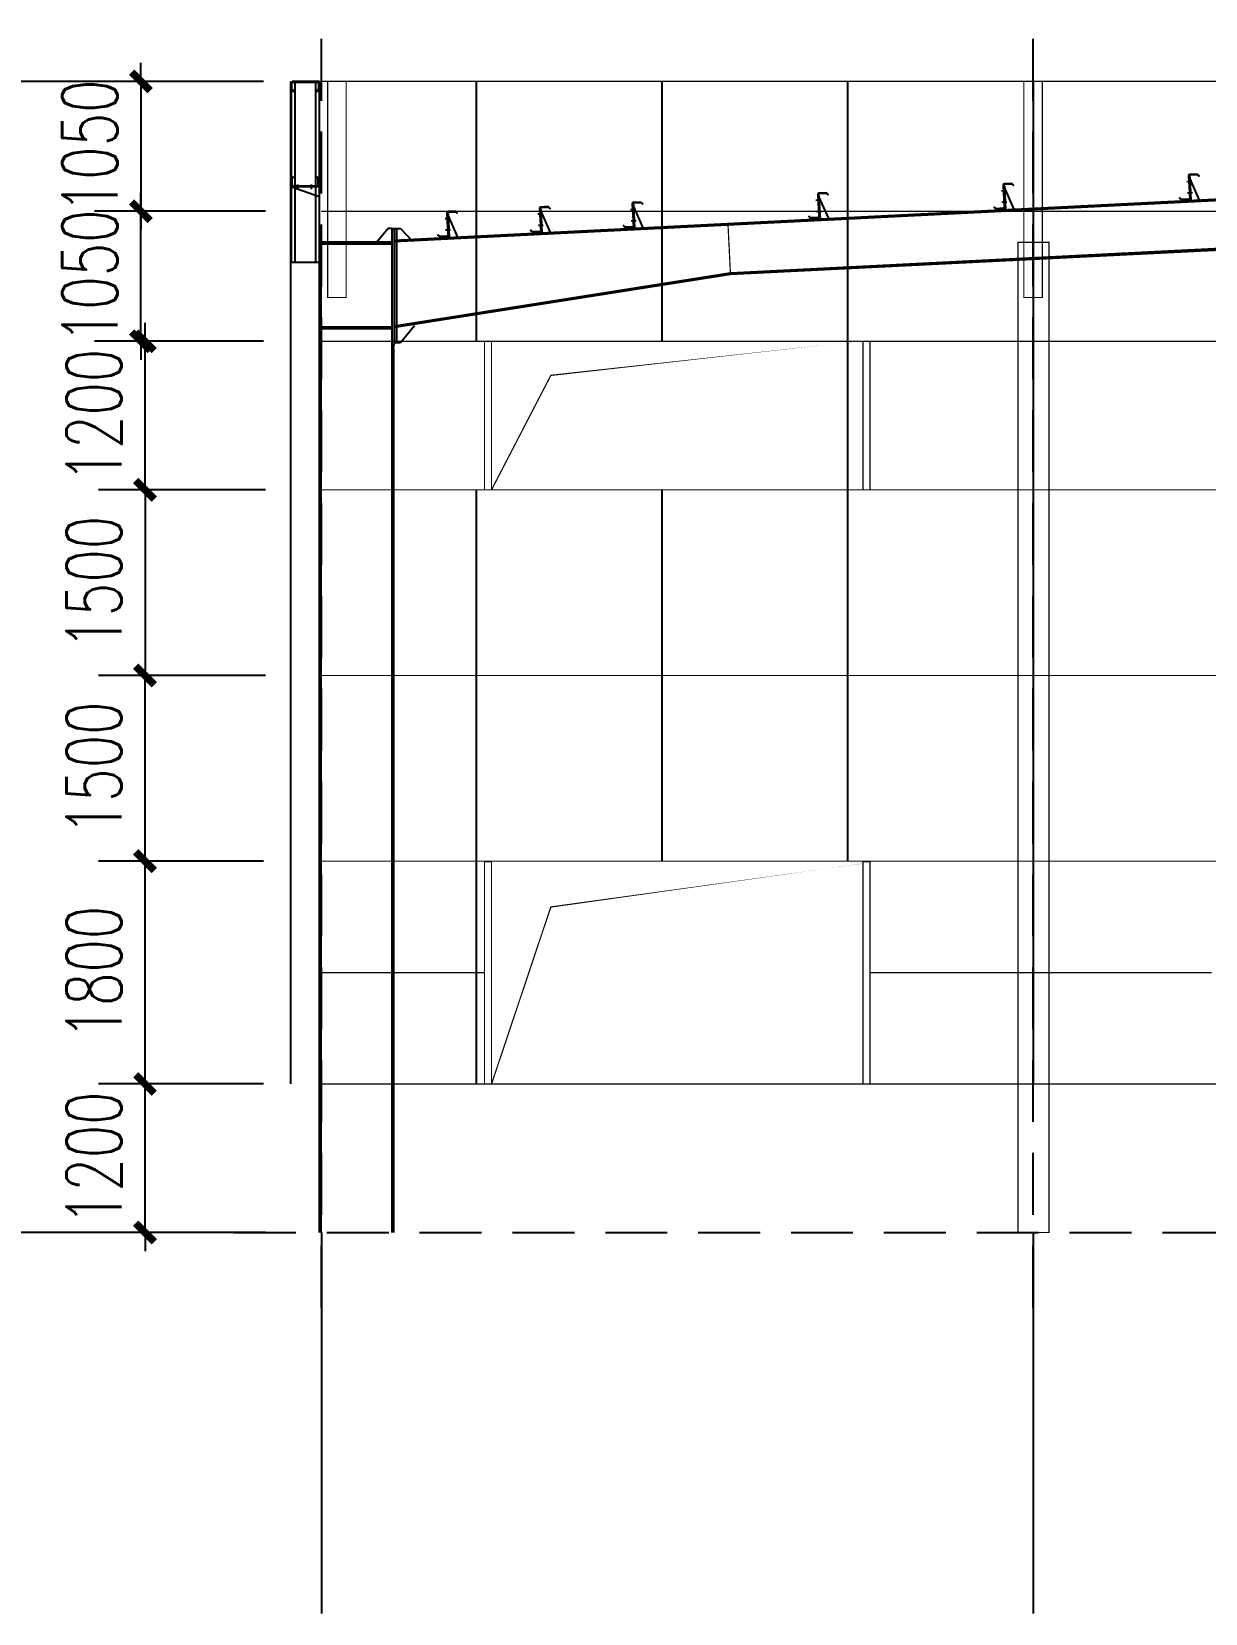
# Model space of a CAD drawing. Extents: x 180850 to 1400258, y 48356 to 327067.
# Drawn here: x 1204173 to 1213655, y 162646 to 175425 of the extents above; entities that cross this region are included whole.
import ezdxf

# ---------------------------------------------------------------- set-up
doc = ezdxf.new("R2010")
doc.units = 0
doc.header["$LTSCALE"] = 1000
doc.linetypes.add('DASHED', pattern=[0.75, 0.5, -0.25])
for name, color, linetype in [('AXIS', 3, 'Continuous'), ('GL', 150, 'Continuous'), ('GZ', 50, 'Continuous'), ('LT', 27, 'Continuous'), ('PUB_DIM', 3, 'Continuous'), ('PZ', 202, 'Continuous')]:
    doc.layers.add(name, color=color, linetype=linetype)
doc.styles.add('_TCH_DIM_T3', font='SIMPLEX', dxfattribs={"width": 0.7058823529411765, "bigfont": 'GBCBIG'})
doc.dimstyles.new('_TCH_ARCH&&150', dxfattribs={"dimtxt": 446.25, "dimasz": 150, "dimexe": 375, "dimexo": 450, "dimgap": 189.375, "dimtad": 1, "dimdec": 0, "dimzin": 0, "dimdsep": 46, "dimtxsty": '_TCH_DIM_T3', "dimblk": 'ARCHTICK', "dimcen": 0.09, "dimclrd": 3, "dimclre": 3, "dimclrt": 7, "dimazin": 2, "dimtfac": 1, "dimtdec": 0, "dimtix": 1, "dimtmove": 2, "dimatfit": 3, "dimfxl": 1, "dimtolj": 1, "dimtzin": 0, "dimarcsym": 0})

# ---------------------------------------------------------------- blocks, each defined once
blk = doc.blocks.new('_ArchTick')
at = {"color": 0, "linetype": 'ByBlock', "const_width": 0.4}
blk.add_lwpolyline([(-0.5, -0.5), (0.5, 0.5)], dxfattribs=at)
blk = doc.blocks.new('*D936')
at = {"layer": 'Defpoints', "color": 0, "transparency": 16777216}
for p in [(1205088.958137773, 166923.413418622), (1206497.242017071, 166923.413418622), (1206491.89587476, 165723.3342479829)]:
    blk.add_point(p, dxfattribs=at)
at = {"layer": 'PUB_DIM', "color": 3, "lineweight": -2, "transparency": 16777216}
for p, q in [((1205088.958137773, 166923.413418622), (1205088.958137773, 167073.413418622)), ((1206047.242017071, 166923.413418622), (1204713.958137773, 166923.413418622)), ((1205088.958137773, 165723.3342479829), (1205088.958137773, 166923.413418622)), ((1206041.89587476, 165723.3342479829), (1204713.958137773, 165723.3342479829)), ((1205088.958137773, 165723.3342479829), (1205088.958137773, 165573.3342479829))]:
    blk.add_line(p, q, dxfattribs=at)
at = {"layer": 'PUB_DIM', "color": 3, "lineweight": -2, "transparency": 16777216, "xscale": 150, "yscale": 150, "zscale": 150}
for p, rotation in [((1205088.958137773, 166923.413418622), 270), ((1205088.958137773, 165723.3342479829), 90)]:
    blk.add_blockref('_ArchTick', p, dxfattribs=dict(at, rotation=rotation))
at = {"layer": 'PUB_DIM', "color": 7, "transparency": 16777216, "insert": (1204676.458137773, 166323.3738333026), "char_height": 446.25, "attachment_point": 5, "rotation": 90, "style": '_TCH_DIM_T3'}
blk.add_mtext('\\A1;1200', dxfattribs=at)
blk = doc.blocks.new('*D937')
at = {"layer": 'Defpoints', "color": 0, "transparency": 16777216}
for p in [(1205088.958137773, 168723.4134186221), (1206497.242017071, 168723.4134186221), (1206497.242017071, 166923.413418622)]:
    blk.add_point(p, dxfattribs=at)
at = {"layer": 'PUB_DIM', "color": 3, "lineweight": -2, "transparency": 16777216}
for p, q in [((1206047.242017071, 168723.4134186221), (1204713.958137773, 168723.4134186221)), ((1205088.958137773, 166923.413418622), (1205088.958137773, 168723.4134186221)), ((1206047.242017071, 166923.413418622), (1204713.958137773, 166923.413418622))]:
    blk.add_line(p, q, dxfattribs=at)
at = {"layer": 'PUB_DIM', "color": 3, "lineweight": -2, "transparency": 16777216, "xscale": 150, "yscale": 150, "zscale": 150}
for p, rotation in [((1205088.958137773, 168723.4134186221), 90), ((1205088.958137773, 166923.413418622), 270)]:
    blk.add_blockref('_ArchTick', p, dxfattribs=dict(at, rotation=rotation))
at = {"layer": 'PUB_DIM', "color": 7, "transparency": 16777216, "insert": (1204676.458137773, 167823.4134186223), "char_height": 446.25, "attachment_point": 5, "rotation": 90, "style": '_TCH_DIM_T3'}
blk.add_mtext('\\A1;1800', dxfattribs=at)
blk = doc.blocks.new('*D938')
at = {"layer": 'Defpoints', "color": 0, "transparency": 16777216}
for p in [(1205088.958137773, 170223.3342479773), (1206513.302968849, 170223.3342479773), (1206497.242017071, 168723.4134186221)]:
    blk.add_point(p, dxfattribs=at)
at = {"layer": 'PUB_DIM', "color": 3, "lineweight": -2, "transparency": 16777216}
for p, q in [((1206063.302968849, 170223.3342479773), (1204713.958137773, 170223.3342479773)), ((1205088.958137773, 168723.4134186221), (1205088.958137773, 170223.3342479773)), ((1206047.242017071, 168723.4134186221), (1204713.958137773, 168723.4134186221))]:
    blk.add_line(p, q, dxfattribs=at)
at = {"layer": 'PUB_DIM', "color": 3, "lineweight": -2, "transparency": 16777216, "xscale": 150, "yscale": 150, "zscale": 150}
for p, rotation in [((1205088.958137773, 170223.3342479773), 90), ((1205088.958137773, 168723.4134186221), 270)]:
    blk.add_blockref('_ArchTick', p, dxfattribs=dict(at, rotation=rotation))
at = {"layer": 'PUB_DIM', "color": 7, "transparency": 16777216, "insert": (1204676.458137773, 169473.3738332999), "char_height": 446.25, "attachment_point": 5, "rotation": 90, "style": '_TCH_DIM_T3'}
blk.add_mtext('\\A1;1500', dxfattribs=at)
blk = doc.blocks.new('*D939')
at = {"layer": 'Defpoints', "color": 0, "transparency": 16777216}
for p in [(1205088.958137773, 172923.3334235508), (1206497.242017071, 172923.3334235508), (1206513.302968849, 171723.3342479773)]:
    blk.add_point(p, dxfattribs=at)
at = {"layer": 'PUB_DIM', "color": 3, "lineweight": -2, "transparency": 16777216}
for p, q in [((1205088.958137773, 172923.3334235508), (1205088.958137773, 173073.3334235508)), ((1206047.242017071, 172923.3334235508), (1204713.958137773, 172923.3334235508)), ((1205088.958137773, 171723.3342479773), (1205088.958137773, 172923.3334235508)), ((1206063.302968849, 171723.3342479773), (1204713.958137773, 171723.3342479773)), ((1205088.958137773, 171723.3342479773), (1205088.958137773, 171573.3342479773))]:
    blk.add_line(p, q, dxfattribs=at)
at = {"layer": 'PUB_DIM', "color": 3, "lineweight": -2, "transparency": 16777216, "xscale": 150, "yscale": 150, "zscale": 150}
for p, rotation in [((1205088.958137773, 172923.3334235508), 270), ((1205088.958137773, 171723.3342479773), 90)]:
    blk.add_blockref('_ArchTick', p, dxfattribs=dict(at, rotation=rotation))
at = {"layer": 'PUB_DIM', "color": 7, "transparency": 16777216, "insert": (1204676.458137773, 172323.3338357642), "char_height": 446.25, "attachment_point": 5, "rotation": 90, "style": '_TCH_DIM_T3'}
blk.add_mtext('\\A1;1200', dxfattribs=at)
blk = doc.blocks.new('*D940')
at = {"layer": 'Defpoints', "color": 0, "transparency": 16777216}
for p in [(1205055.664675765, 173973.3338404686), (1206513.302968849, 173973.3338404686), (1206497.242017071, 172923.3334235508)]:
    blk.add_point(p, dxfattribs=at)
at = {"layer": 'PUB_DIM', "color": 3, "lineweight": -2, "transparency": 16777216}
for p, q in [((1205055.664675765, 173973.3338404686), (1205055.664675765, 174123.3338404686)), ((1206063.302968849, 173973.3338404686), (1204680.664675765, 173973.3338404686)), ((1205055.664675765, 172923.3334235508), (1205055.664675765, 173973.3338404686)), ((1206047.242017071, 172923.3334235508), (1204680.664675765, 172923.3334235508)), ((1205055.664675765, 172923.3334235508), (1205055.664675765, 172773.3334235508))]:
    blk.add_line(p, q, dxfattribs=at)
at = {"layer": 'PUB_DIM', "color": 3, "lineweight": -2, "transparency": 16777216, "xscale": 150, "yscale": 150, "zscale": 150}
for p, rotation in [((1205055.664675765, 173973.3338404686), 270), ((1205055.664675765, 172923.3334235508), 90)]:
    blk.add_blockref('_ArchTick', p, dxfattribs=dict(at, rotation=rotation))
at = {"layer": 'PUB_DIM', "color": 7, "transparency": 16777216, "insert": (1204643.164675765, 173448.3336320099), "char_height": 446.25, "attachment_point": 5, "rotation": 90, "style": '_TCH_DIM_T3'}
blk.add_mtext('\\A1;1050', dxfattribs=at)
blk = doc.blocks.new('*D941')
at = {"color": 3, "lineweight": -2, "transparency": 16777216}
for p, q in [((1206027.761252718, 175023.3342573864), (1203588.723134919, 175023.3342573864)), ((1203963.723134919, 165723.3342479829), (1203963.723134919, 175023.3342573864)), ((1206063.302968849, 165723.3342479829), (1203588.723134919, 165723.3342479829))]:
    blk.add_line(p, q, dxfattribs=at)
at = {"layer": 'Defpoints', "color": 0, "transparency": 16777216}
for p in [(1203963.723134919, 175023.3342573864), (1206477.761252718, 175023.3342573864), (1206513.302968849, 165723.3342479829)]:
    blk.add_point(p, dxfattribs=at)
at = {"color": 3, "lineweight": -2, "transparency": 16777216, "xscale": 150, "yscale": 150, "zscale": 150}
for p, rotation in [((1203963.723134919, 175023.3342573864), 90), ((1203963.723134919, 165723.3342479829), 270)]:
    blk.add_blockref('_ArchTick', p, dxfattribs=dict(at, rotation=rotation))
at = {"color": 7, "transparency": 16777216, "insert": (1203551.223134919, 170373.3342526848), "char_height": 446.25, "attachment_point": 5, "rotation": 90, "style": '_TCH_DIM_T3'}
blk.add_mtext('\\A1;9300', dxfattribs=at)
blk = doc.blocks.new('*D942')
at = {"layer": 'Defpoints', "color": 0, "transparency": 16777216}
for p in [(1206497.242017071, 171723.2550773324), (1205088.958137773, 170223.3342479773), (1206513.302968849, 170223.3342479773)]:
    blk.add_point(p, dxfattribs=at)
at = {"layer": 'PUB_DIM', "color": 3, "lineweight": -2, "transparency": 16777216}
for p, q in [((1206047.242017071, 171723.2550773324), (1204713.958137773, 171723.2550773324)), ((1205088.958137773, 171723.2550773324), (1205088.958137773, 170223.3342479773)), ((1206063.302968849, 170223.3342479773), (1204713.958137773, 170223.3342479773))]:
    blk.add_line(p, q, dxfattribs=at)
at = {"layer": 'PUB_DIM', "color": 3, "lineweight": -2, "transparency": 16777216, "xscale": 150, "yscale": 150, "zscale": 150}
for p, rotation in [((1205088.958137773, 171723.2550773324), 90), ((1205088.958137773, 170223.3342479773), 270)]:
    blk.add_blockref('_ArchTick', p, dxfattribs=dict(at, rotation=rotation))
at = {"layer": 'PUB_DIM', "color": 7, "transparency": 16777216, "insert": (1204676.458137773, 170973.294662655), "char_height": 446.25, "attachment_point": 5, "rotation": 90, "style": '_TCH_DIM_T3'}
blk.add_mtext('\\A1;1500', dxfattribs=at)
blk = doc.blocks.new('*D943')
at = {"layer": 'Defpoints', "color": 0, "transparency": 16777216}
for p in [(1206497.242017071, 175023.3342573864), (1205055.664675765, 173973.3338404686), (1206513.302968849, 173973.3338404686)]:
    blk.add_point(p, dxfattribs=at)
at = {"layer": 'PUB_DIM', "color": 3, "lineweight": -2, "transparency": 16777216}
for p, q in [((1205055.664675765, 175023.3342573864), (1205055.664675765, 175173.3342573864)), ((1206047.242017071, 175023.3342573864), (1204680.664675765, 175023.3342573864)), ((1205055.664675765, 175023.3342573864), (1205055.664675765, 173973.3338404686)), ((1206063.302968849, 173973.3338404686), (1204680.664675765, 173973.3338404686)), ((1205055.664675765, 173973.3338404686), (1205055.664675765, 173823.3338404686))]:
    blk.add_line(p, q, dxfattribs=at)
at = {"layer": 'PUB_DIM', "color": 3, "lineweight": -2, "transparency": 16777216, "xscale": 150, "yscale": 150, "zscale": 150}
for p, rotation in [((1205055.664675765, 175023.3342573864), 270), ((1205055.664675765, 173973.3338404686), 90)]:
    blk.add_blockref('_ArchTick', p, dxfattribs=dict(at, rotation=rotation))
at = {"layer": 'PUB_DIM', "color": 7, "transparency": 16777216, "insert": (1204643.164675765, 174498.3340489277), "char_height": 446.25, "attachment_point": 5, "rotation": 90, "style": '_TCH_DIM_T3'}
blk.add_mtext('\\A1;1050', dxfattribs=at)
blk = doc.blocks.new('A$C68553040')
at = {"layer": 'GL'}
for p, q in [((18004.31003666017, 8861.887963403482), (829.5490711848252, 8003.149915130576)), ((18004.31003666017, 8873.902954040212), (829.7887717462145, 8015.176890795352)), ((13520.12374630431, 8249.19395163178, 1.392271750422225e-05), (3546.986702228896, 7750.537099429406)), ((13520.72299770731, 8237.208923565224, 1.392271750422225e-05), (3547.58595363237, 7738.55207136285)), ((3546.10977928387, 7750.460929800756), (832.2239202754572, 7323.098664964258)), ((3546.10977928387, 7750.460929800756), (832.2239202754572, 7323.098664964258)), ((3547.58595363237, 7738.55207136285), (832.2239202754572, 7311.015430178319)), ((3547.58595363237, 7738.55207136285), (832.2239202754572, 7311.015430178319))]:
    blk.add_line(p, q, dxfattribs=at)
at = {"layer": 'GL', "color": 6, "const_width": 10}
blk.add_lwpolyline([(3527.011655450799, 8150.038034980476), (3547.58595363237, 7738.55207136285)], dxfattribs=at)
blk.add_lwpolyline([(3527.011655450799, 8150.038034980476), (3547.58595363237, 7738.55207136285)], dxfattribs=at)
at = {"layer": 'GZ'}
for p, q in [((226.22392027569, -4.69558872282505e-05, 4.031507468953994), (226.2239202754572, 7986.000034152414, -0.1561799215882882)), ((240.2239202754572, -4.69558872282505e-05, 4.031507468953994), (240.2239202754572, 7986.000034152414, -0.1561799215882882)), ((812.2239389121532, 7315.298568037688, -7.917666576678682), (240.2239389228635, 7315.299196732813, -3.935066620479672)), ((812.2239389121532, 7315.298568037688, -7.917666576678682), (240.2239389228635, 7315.299196732813, -3.935066620479672)), ((812.2239202642813, 7301.298568037688, -7.917666576678682), (240.2239202749915, 7301.299196732813, -3.935066620479672)), ((812.2239202642813, 7301.298568037688, -7.917666576678682), (240.2239202749915, 7301.299196732813, -3.935066620479672)), ((812.2239202749915, 7141.299170981743, -4.029783005254655), (812.2239202749915, -4.695591633208096e-05, 0.01611404876903588)), ((826.2239202749915, 7141.298566762242, -4.029782715750983), (826.2239202749915, -4.69558872282505e-05, 0.01611404895456747))]:
    blk.add_line(p, q, dxfattribs=at)
at = {"layer": 'GZ', "elevation": -2.029783005221928}
blk.add_lwpolyline([(226.2239202740602, 7985.999170981697), (812.2239202749915, 7985.999170981697), (812.2239202749915, 7999.999170981697), (226.2239202740602, 7999.999170981697)], close=True, dxfattribs=at)
at = {"layer": 'LT'}
for p, q in [((1.223830579780042, 9285.374892536958), (1.223863617284223, 9232.874892537424)), ((4.598861493635923, 9236.249894661654), (4.598832703428343, 9281.999894660956)), ((226.2238213759847, 9300.000034143392), (6.223821375984699, 9299.99989569938)), ((6.223821375984699, 9299.99989569938), (6.223823500098661, 9296.62489569938)), ((6.223823500098661, 9296.62489569938), (226.2238235000987, 9296.625034143392)), ((209.9738234998658, 9296.62502390187), (12.47382350009866, 9296.624899616989)), ((12.47387069696561, 9221.624899616756), (23.72387069882825, 9221.62490669667)), ((15.84882562421262, 9293.249901740754), (206.598825623747, 9293.250021777989)), ((23.72386857494712, 9224.999906696903), (15.84886857308447, 9224.999901740986)), ((23.72387069882825, 9221.62490669667), (23.72386857494712, 9224.999906696903)), ((198.7238685707562, 9225.000016822305), (198.7238706946373, 9221.625016822305)), ((206.5988685726188, 9225.000021777989), (198.7238685707562, 9225.000016822305)), ((198.7238706946373, 9221.625016822305), (209.9738706964999, 9221.62502390187)), ((217.8488327031955, 9282.000028857088), (217.8488614931703, 9236.250028857787)), ((221.2238636172842, 9232.875030981784), (221.2238305793144, 9285.375030981319)), ((226.2238235000987, 9296.625034143392), (226.2238213759847, 9300.000034143392)), ((0.000615985132753849, 8462.96887461067), (0.0006159828044474125, 8515.468874610204)), ((3.375615983037278, 8512.093874609971), (3.375615984667093, 8466.34387461067)), ((5.000615985132754, 8448.34387459507), (5.000615985132754, 8451.71887459507)), ((5.000615985132754, 8451.71887459507), (225.0006159851328, 8451.718874602288)), ((225.0006159851328, 8448.343874602288), (5.000615985132754, 8448.34387459507)), ((5.000615920405835, 8448.34387459507), (225.0006159262266, 8368.718874602637)), ((11.25061598257162, 8526.718874610902), (22.50061598443426, 8526.718874610902)), ((208.7506159846671, 8451.718874617189), (11.25061598513275, 8451.71887461067)), ((22.50061598466709, 8523.34387461067), (14.62561598280445, 8523.34387461067)), ((14.62561598536558, 8455.093874610902), (205.3756159846671, 8455.093874617189)), ((22.50061598443426, 8526.718874610902), (22.50061598466709, 8523.34387461067)), ((53.14914553286508, 8429.17313297937), (53.14914553030394, 8467.514616209606)), ((163.583527400624, 8429.173132986936), (163.5835273980629, 8467.514616217173)), ((197.5006159804761, 8523.343874616956), (197.5006159802433, 8526.718874616956)), ((197.5006159802433, 8526.718874616956), (208.7506159823388, 8526.718874617189)), ((205.3756159823388, 8523.343874617189), (197.5006159804761, 8523.343874616956)), ((216.6256159842014, 8466.34387461812), (216.6256159828044, 8512.093874617422)), ((220.0006159828044, 8515.468874617422), (220.0006159846671, 8462.968874617887)), ((225.0006159851328, 8451.718874602288), (225.0006159851328, 8448.343874602288))]:
    blk.add_line(p, q, dxfattribs=at)
at = {"layer": 'LT', "color": 1, "linetype": 'Continuous'}
for p, q in [((7274.209515797906, 8489.848448458244, -4.000000000042824), (7234.353803721257, 8487.855662856658, -4.000000000042824)), ((7274.209515797906, 8489.848448458244, -4.000000000042824), (7234.353803721257, 8487.855662856658, -4.000000000042824)), ((4277.952499164268, 8340.035597626353, -4.000000000042824), (4238.096787088085, 8338.042812024825, -4.000000000042824)), ((4277.952499164268, 8340.035597626353, -4.000000000042824), (4238.096787088085, 8338.042812024825, -4.000000000042824)), ((5776.081007481087, 8414.942023042473, -4.000000000042824), (5736.225295404671, 8412.949237440946, -4.000000000042824)), ((5776.081007481087, 8414.942023042473, -4.000000000042824), (5736.225295404671, 8412.949237440946, -4.000000000042824)), ((5780.651329532731, 8323.53558202309, -4.000000000042824), (5740.795617457014, 8321.542796415975, -4.000000000042824)), ((5780.651329532731, 8323.53558202309, -4.000000000042824), (5740.795617457014, 8321.542796415975, -4.000000000042824)), ((7278.779837849084, 8398.442007438978, -4.000000000042824), (7238.924125773367, 8396.449221831746, -4.000000000042824)), ((7278.779837849084, 8398.442007438978, -4.000000000042824), (7238.924125773367, 8396.449221831746, -4.000000000042824)), ((1281.695482530631, 8190.22274679644, -4.000000000042824), (1241.839770454448, 8188.229961194913, -4.000000000042824)), ((1281.695482530631, 8190.22274679644, -4.000000000042824), (1241.839770454448, 8188.229961194913, -4.000000000042824)), ((2030.759736688808, 8227.675959505374, -4.000000000042824), (1990.904024612624, 8225.683173903963, -4.000000000042824)), ((2030.759736688808, 8227.675959505374, -4.000000000042824), (1990.904024612624, 8225.683173903963, -4.000000000042824)), ((2779.82399084745, 8265.129172210582, -4.000000000042824), (2739.968278771266, 8263.136386609112, -4.000000000042824)), ((2779.82399084745, 8265.129172210582, -4.000000000042824), (2739.968278771266, 8263.136386609112, -4.000000000042824)), ((4282.522821215913, 8248.629156607145, -4.000000000042824), (4242.667109140195, 8246.636370999913, -4.000000000042824)), ((4282.522821215913, 8248.629156607145, -4.000000000042824), (4242.667109140195, 8246.636370999913, -4.000000000042824)), ((1286.265804582275, 8098.816305777058, -4.000000000042824), (1246.410092506558, 8096.823520169943, -4.000000000042824)), ((1286.265804582275, 8098.816305777058, -4.000000000042824), (1246.410092506558, 8096.823520169943, -4.000000000042824)), ((2035.330058740452, 8136.269518485991, -4.000000000042824), (1995.474346664734, 8134.276732878876, -4.000000000042824)), ((2035.330058740452, 8136.269518485991, -4.000000000042824), (1995.474346664734, 8134.276732878876, -4.000000000042824)), ((2784.394312899094, 8173.722731191199, -4.000000000042824), (2744.538600823376, 8171.729945584084, -4.000000000042824)), ((2784.394312899094, 8173.722731191199, -4.000000000042824), (2744.538600823376, 8171.729945584084, -4.000000000042824))]:
    blk.add_line(p, q, dxfattribs=at)
at = {"layer": 'LT'}
for points in [[(225.0008219755255, 7836.268957597087), (1.370319253765047, 7836.26685452275), (1.369932891102508, 9296.623911456496), (225.0004356126301, 9296.62601453095)], [(195.00110410247, 7836.268675472704), (31.37060138117522, 7836.267136652605), (31.36965076392516, 9296.624193580996), (195.0001534854528, 9296.625732401095)], [(5754.013348918874, 8453.627969839436), (5760.005862951279, 8453.927595541114), (5769.593885407317, 8262.167146476684), (5763.601371374447, 8261.867520775297)], [(5760.505239120917, 8443.940072152356), (5769.593885407317, 8262.167146476684), (5839.492122929078, 8265.662058353773)], [(7252.141857235227, 8528.534395255265), (7258.134371268097, 8528.834020956885), (7267.72239372367, 8337.073571892688), (7261.7298796908, 8336.773946191184)], [(7258.633747437503, 8518.846497568302), (7267.72239372367, 8337.073571892688), (7337.620631245896, 8340.56848376966)], [(4255.884840601822, 8378.72154442349), (4261.87735463446, 8379.021170124994), (4271.465377090499, 8187.260721060855), (4265.472863057628, 8186.961095359351)], [(4262.376730804332, 8369.03364673641), (4271.465377090499, 8187.260721060855), (4341.363614612259, 8190.755632937769)], [(1259.627823968418, 8228.908693593461), (1265.620338000823, 8229.208319295081), (1275.208360456862, 8037.447870230768), (1269.215846423991, 8037.148244529264)], [(1266.119714170694, 8219.220795906382), (1275.208360456862, 8037.447870230768), (1345.106597978622, 8040.942782107741)], [(2008.692078126594, 8266.361906302453), (2014.684592158999, 8266.661532004073), (2024.272614615038, 8074.901082939701), (2018.280100582168, 8074.601457238197)], [(2015.183968328871, 8256.674008615315), (2024.272614615038, 8074.901082939701), (2094.170852136798, 8078.395994816674)], [(2757.756332285237, 8303.815119007602), (2763.748846317641, 8304.11474470928), (2773.33686877368, 8112.354295644909), (2767.34435474081, 8112.054669943405)], [(2764.248222487513, 8294.127221320523), (2773.33686877368, 8112.354295644909), (2843.23510629544, 8115.849207521882)]]:
    blk.add_lwpolyline(points, close=True, dxfattribs=at)
at = {"layer": 'LT', "elevation": -4.000000000035434}
for points in [[(5753.763660833705, 8458.621731533669, -0.4142135623730951), (5763.251808053348, 8469.108631092124), (5818.939601076767, 8471.893020744028), (5833.059651429299, 8459.117737091205), (5835.072391401511, 8461.342344428296), (5820.030878518242, 8474.951332275174), (5760.105738186277, 8471.955075257982, 0.414213562373095), (5750.617590966634, 8461.468175699585), (5759.456549167167, 8284.689011718438, -0.4142135623730951), (5749.968401947757, 8274.202112160041), (5694.280608924571, 8271.417722508078), (5680.160558570642, 8284.193006161251), (5678.147818598896, 8281.968398823868), (5693.18933148263, 8268.359410976991), (5753.114471815526, 8271.355667994125, 0.4142135623730951), (5762.602619034704, 8281.842567552521), (5753.763660833705, 8458.621731533669)], [(7251.892169150524, 8533.52815694944, -0.4142135623730951), (7261.380316369701, 8544.015056507837), (7317.068109393585, 8546.799446159974), (7331.188159746118, 8534.02416250715), (7333.200899717864, 8536.248769844184), (7318.159386834595, 8549.857757691061), (7258.23424650263, 8546.861500673927, 0.414213562373095), (7248.746099282987, 8536.374601115473), (7257.585057483986, 8359.595437134325, -0.4142135623730951), (7248.096910264343, 8349.108537575928), (7192.409117240924, 8346.32414792385), (7178.289066887461, 8359.099431577022), (7176.276326915249, 8356.87482423964), (7191.317839799449, 8343.265836392704), (7251.242980131879, 8346.262093410012, 0.4142135623730951), (7260.731127351057, 8356.74899296835), (7251.892169150524, 8533.52815694944)], [(2757.506644200068, 8308.808880701778, -0.4142135623730951), (2766.994791419711, 8319.29578026029), (2822.68258444313, 8322.080169912195), (2836.802634795662, 8309.304886259371), (2838.815374767641, 8311.529493596405), (2823.773861884605, 8325.138481443282), (2763.84872155264, 8322.142224426148, 0.414213562373095), (2754.360574332997, 8311.655324867694), (2763.19953253353, 8134.876160886604, -0.4142135623730951), (2753.711385314353, 8124.38926132815), (2698.023592290934, 8121.604871676187), (2683.903541937005, 8134.38015532936), (2681.890801965259, 8132.155547991977), (2696.932314848993, 8118.546560145158), (2756.857455181889, 8121.542817162408, 0.4142135623730951), (2766.345602400834, 8132.029716720688), (2757.506644200068, 8308.808880701778)], [(4255.635152516887, 8383.715306117607, -0.4142135623730951), (4265.12329973653, 8394.202205676003), (4320.811092759948, 8396.986595328082), (4334.931143112481, 8384.211311675375), (4336.943883084692, 8386.43591901235), (4321.902370201424, 8400.044906859228), (4261.977229869459, 8397.048649842036, 0.414213562373095), (4252.489082649583, 8386.561750283581), (4261.328040850349, 8209.782586302608, -0.4142135623730951), (4251.839893631171, 8199.295686744037), (4196.152100607753, 8196.511297092016), (4182.032050253823, 8209.286580745247), (4180.019310282078, 8207.061973407748), (4195.060823165812, 8193.45298556087), (4254.985963498708, 8196.44924257818, 0.4142135623730951), (4264.474110717885, 8206.93614213646), (4255.635152516887, 8383.715306117607)], [(1259.378135883249, 8233.902455287636, -0.4142135623730951), (1268.866283102892, 8244.389354846091), (1324.554076126311, 8247.173744497995), (1338.674126478843, 8234.39846084523), (1340.686866450822, 8236.623068182264), (1325.645353567787, 8250.232056029141), (1265.720213235822, 8247.235799011949, 0.414213562373095), (1256.232066016179, 8236.748899453552), (1265.071024216712, 8059.969735472463, -0.4142135623730951), (1255.582876997534, 8049.482835914008), (1199.895083974116, 8046.698446262046), (1185.775033620186, 8059.473729915218), (1183.762293648208, 8057.249122577836), (1198.803806532174, 8043.640134730958), (1258.728946864838, 8046.636391748209, 0.4142135623730951), (1268.217094084248, 8057.123291306547), (1259.378135883249, 8233.902455287636)], [(2008.442390041426, 8271.35566799657, -0.4142135623730951), (2017.930537261069, 8281.842567555082), (2073.618330284953, 8284.626957206987), (2087.738380637253, 8271.851673554163), (2089.751120609231, 8274.076280891197), (2074.709607725963, 8287.685268738074), (2014.784467393998, 8284.68901172094, 0.414213562373095), (2005.296320174355, 8274.202112162486), (2014.135278374888, 8097.422948181455, -0.4142135623730951), (2004.647131155711, 8086.936048622942), (1948.959338132292, 8084.151658970979), (1934.839287778363, 8096.926942624152), (1932.826547806617, 8094.702335286769), (1947.868060690351, 8081.09334743995), (2007.793201023247, 8084.089604457258, 0.4142135623730951), (2017.281348242424, 8094.57650401548), (2008.442390041426, 8271.35566799657)]]:
    blk.add_lwpolyline(points, format="xyb", dxfattribs=at)
at = {"layer": 'LT'}
for centre, start, end in [((12.47383057978004, 9285.374899616523), 90.00003604525611, 180.0000360585964), ((12.47386361728422, 9232.874899617222), 180.0000360585964, 270.0000360452561), ((15.84883270366117, 9281.99990174052), 90.00003604525611, 180.0000360585964), ((15.84886149363592, 9236.249901740986), 180.0000360585964, 270.0000360452561), ((206.5988327036612, 9282.000021777756), 3.60585963409024e-05, 90.00003604525611), ((206.5988614931703, 9236.250021778455), 270.0000360452561, 3.60585963409024e-05), ((209.9738305793144, 9285.375023901637), 3.60585963409024e-05, 90.00003604525611), ((209.9738636170514, 9232.875023902103), 270.0000360452561, 3.60585963409024e-05), ((11.25061598280445, 8515.468874610437), 90, 180.0000000066701), ((11.25061598466709, 8462.968874611135), 180.0000000066701, 270), ((14.62561598303728, 8512.09387461067), 90, 180.0000000066701), ((14.62561598466709, 8466.343874611135), 180.0000000066701, 270), ((205.3756159825716, 8512.093874616723), 6.670106611340577e-09, 90), ((205.3756159846671, 8466.343874617422), 270, 6.670106611340577e-09), ((208.7506159825716, 8515.468874616956), 6.670106611340577e-09, 90), ((208.7506159846671, 8462.968874617422), 270, 6.670106611340577e-09)]:
    blk.add_arc(centre, 11.25000000029239, start, end, dxfattribs=at)
for points in [[(65.39444608404301, 8455.093874608807), (40.90384497656487, 8455.093874606246), (65.3944460847415, 8448.343874598911), (40.90384497726336, 8448.343874596001)], [(175.8288279518019, 8455.093874616257), (151.3382268443238, 8455.093874613813), (175.8288279525004, 8448.343874606478), (151.3382268450223, 8448.343874603568)]]:
    blk.add_solid(points, dxfattribs=at)
at = {"layer": 'LT', "color": 1, "linetype": 'Continuous'}
for points in [[(7251.741606567986, 8476.464455374284, -4.000000000042824), (7250.518604313489, 8500.924500511028, -4.000000000042824), (7260.73037761962, 8476.913893925492, -4.000000000042824), (7259.507375365123, 8501.373939062702, -4.000000000042824)], [(7251.741606567986, 8476.464455374284, -4.000000000042824), (7250.518604313489, 8500.924500511028, -4.000000000042824), (7260.73037761962, 8476.913893925492, -4.000000000042824), (7259.507375365123, 8501.373939062702, -4.000000000042824)], [(4255.484589934815, 8326.651604542392, -4.000000000042824), (4254.261587679852, 8351.111649679136, -4.000000000042824), (4264.473360985983, 8327.1010430936, -4.000000000042824), (4263.250358731952, 8351.561088230868, -4.000000000042824)], [(4255.484589934815, 8326.651604542392, -4.000000000042824), (4254.261587679852, 8351.111649679136, -4.000000000042824), (4264.473360985983, 8327.1010430936, -4.000000000042824), (4263.250358731952, 8351.561088230868, -4.000000000042824)], [(5753.613098251633, 8401.558029958454, -4.000000000042824), (5752.39009599667, 8426.01807509514, -4.000000000042824), (5762.601869302802, 8402.00746850972, -4.000000000042824), (5761.37886704877, 8426.467513646698, -4.000000000042824)], [(5753.613098251633, 8401.558029958454, -4.000000000042824), (5752.39009599667, 8426.01807509514, -4.000000000042824), (5762.601869302802, 8402.00746850972, -4.000000000042824), (5761.37886704877, 8426.467513646698, -4.000000000042824)], [(5756.960418045986, 8334.611634070403, -4.000000000042824), (5758.183420306072, 8310.151588934124, -4.000000000042824), (5765.949189097621, 8335.061072624405, -4.000000000042824), (5767.17219135724, 8310.601027487603, -4.000000000042824)], [(5756.960418045986, 8334.611634070403, -4.000000000042824), (5758.183420306072, 8310.151588934124, -4.000000000042824), (5765.949189097621, 8335.061072624405, -4.000000000042824), (5767.17219135724, 8310.601027487603, -4.000000000042824)], [(7255.088926362339, 8409.51805948629, -4.000000000042824), (7256.311928622425, 8385.058014350012, -4.000000000042824), (7264.077697413974, 8409.967498040292, -4.000000000042824), (7265.300699673593, 8385.507452903548, -4.000000000042824)], [(7255.088926362339, 8409.51805948629, -4.000000000042824), (7256.311928622425, 8385.058014350012, -4.000000000042824), (7264.077697413974, 8409.967498040292, -4.000000000042824), (7265.300699673593, 8385.507452903548, -4.000000000042824)], [(1259.227573301177, 8176.83875371248, -4.000000000042824), (1258.004571046215, 8201.298798849108, -4.000000000042824), (1268.216344352346, 8177.288192263688, -4.000000000042824), (1266.993342098314, 8201.748237400781, -4.000000000042824)], [(1259.227573301177, 8176.83875371248, -4.000000000042824), (1258.004571046215, 8201.298798849108, -4.000000000042824), (1268.216344352346, 8177.288192263688, -4.000000000042824), (1266.993342098314, 8201.748237400781, -4.000000000042824)], [(2008.291827459354, 8214.291966421413, -4.000000000042824), (2007.068825204624, 8238.752011558041, -4.000000000042824), (2017.280598510522, 8214.741404972621, -4.000000000042824), (2016.057596256491, 8239.201450109715, -4.000000000042824)], [(2008.291827459354, 8214.291966421413, -4.000000000042824), (2007.068825204624, 8238.752011558041, -4.000000000042824), (2017.280598510522, 8214.741404972621, -4.000000000042824), (2016.057596256491, 8239.201450109715, -4.000000000042824)], [(2757.356081617996, 8251.745179126621, -4.000000000042824), (2756.133079363033, 8276.205224263249, -4.000000000042824), (2766.344852669165, 8252.19461767783, -4.000000000042824), (2765.121850415133, 8276.654662814923, -4.000000000042824)], [(2757.356081617996, 8251.745179126621, -4.000000000042824), (2756.133079363033, 8276.205224263249, -4.000000000042824), (2766.344852669165, 8252.19461767783, -4.000000000042824), (2765.121850415133, 8276.654662814923, -4.000000000042824)], [(2760.703401412116, 8184.798783238512, -4.000000000042824), (2761.926403672434, 8160.338738102349, -4.000000000042824), (2769.692172463983, 8185.248221792514, -4.000000000042824), (2770.915174723603, 8160.788176655769, -4.000000000042824)], [(2760.703401412116, 8184.798783238512, -4.000000000042824), (2761.926403672434, 8160.338738102349, -4.000000000042824), (2769.692172463983, 8185.248221792514, -4.000000000042824), (2770.915174723603, 8160.788176655769, -4.000000000042824)], [(4258.831909728935, 8259.705208654399, -4.000000000042824), (4260.054911989253, 8235.24516351812, -4.000000000042824), (4267.820680780802, 8260.15464720846, -4.000000000042824), (4269.043683040421, 8235.694602071773, -4.000000000042824)], [(4258.831909728935, 8259.705208654399, -4.000000000042824), (4260.054911989253, 8235.24516351812, -4.000000000042824), (4267.820680780802, 8260.15464720846, -4.000000000042824), (4269.043683040421, 8235.694602071773, -4.000000000042824)], [(1262.574893095298, 8109.89235782437, -4.000000000042824), (1263.797895355616, 8085.432312688208, -4.000000000042824), (1271.563664147165, 8110.341796378372, -4.000000000042824), (1272.786666406784, 8085.881751241628, -4.000000000042824)], [(1262.574893095298, 8109.89235782437, -4.000000000042824), (1263.797895355616, 8085.432312688208, -4.000000000042824), (1271.563664147165, 8110.341796378372, -4.000000000042824), (1272.786666406784, 8085.881751241628, -4.000000000042824)], [(2011.639147253707, 8147.345570533304, -4.000000000042824), (2012.862149513792, 8122.885525397141, -4.000000000042824), (2020.627918305341, 8147.795009087306, -4.000000000042824), (2021.850920564961, 8123.33496395062, -4.000000000042824)], [(2011.639147253707, 8147.345570533304, -4.000000000042824), (2012.862149513792, 8122.885525397141, -4.000000000042824), (2020.627918305341, 8147.795009087306, -4.000000000042824), (2021.850920564961, 8123.33496395062, -4.000000000042824)]]:
    blk.add_solid(points, dxfattribs=at)
at = {"layer": 'PZ'}
for p, q in [((782.2239202749915, 8109.999170981697, -4.029783005254655), (689.8585351463407, 7999.999170981697, -4.029783005236473)), ((812.2239202749915, 8109.999170981697, -4.029783005254655), (782.2239202749915, 8109.999170981697, -4.029783005254655)), ((812.2239202749915, 8109.999170981697, -4.029783005254655), (782.2239202749915, 8109.999170981697, -4.029783005254655)), ((812.2239202749915, 8109.999170981697, -4.029783005254655), (812.2239202749915, 7141.299170981743, -4.029783005254655)), ((812.2239202749915, 8109.999170981697, -4.029783005254655), (852.2239202749915, 8109.999170981697, -4.029783005254655)), ((832.2239202749915, 7191.299170981743, -4.029783005254655), (832.2239202749915, 8109.999170981697, -4.029783005254655)), ((852.2239202749915, 8109.999170981697, -4.029783005254655), (882.2179638301022, 8110.596959592658, -4.029783005254655)), ((852.2239202749915, 8109.999170981697, -4.029783005254655), (882.2179638301022, 8110.596959592658, -4.029783005254655)), ((852.2239202749915, 7191.299170981743, -4.029783005254655), (852.2239202749915, 8109.999170981697, -4.029783005254655)), ((882.2179638301022, 8110.596959592658, -4.029783005254655), (978.6563700181432, 8010.019405531581, -4.029783005254655)), ((882.2239202749915, 7191.299170981743, -4.029783005254655), (995.3802829864435, 7327.925227842527, -4.029783005236117)), ((826.2239202749915, 7141.298566762242, -7.892691886874315), (832.2239202749915, 7191.299170981743, -4.029783005254655)), ((832.2239202749915, 7191.299170981743, -4.029783005254655), (852.2239202749915, 7191.299170981743, -4.029783005254655)), ((832.2239202749915, 7191.299170981743, -4.029783005254655), (852.2239202749915, 7191.299170981743, -4.029783005254655)), ((852.2239202749915, 7191.299170981743, -4.029783005254655), (882.2239202749915, 7191.299170981743, -4.029783005254655)), ((812.2239202749915, 7141.299170981743, -4.029783005254655), (826.2239202749915, 7141.298566762242, -7.892691886874315))]:
    blk.add_line(p, q, dxfattribs=at)
blk = doc.blocks.new('A$C5D176E33')
at = {"layer": 'LT', "linetype": 'DASHED'}
for p, q in [((1310.186215517577, 20193.91099198052), (1310.186215517577, 30501.96567438327)), ((7060.186215518275, 20193.91099197845), (7060.186215518275, 30501.96567438121)), ((604.5345429521985, 20800.31539618474), (37938.8950018473, 20800.31539618474))]:
    blk.add_line(p, q, dxfattribs=at)
at = {"layer": 'LT', "linetype": 'DASHED', "const_width": 10}
for points in [[(36810.18621552014, 30100.31539633029), (1310.186215517577, 30100.31539618474)], [(36810.18621552014, 29050.31497941248), (1310.186215517577, 29050.31497926693)], [(36810.18621552014, 28000.31456249658), (1310.186311465222, 28000.31456235104)], [(36810.18621552014, 26800.31538692222), (1310.186215517577, 26800.31538677559)], [(36810.18621552014, 25300.31538692222), (1310.186215523863, 25300.31538677559)], [(36810.18621552014, 23800.39455756708), (1310.186215523863, 23800.39455742046)], [(2628.22920354316, 22898.62789644627), (1310.186243479839, 22898.62791734212)], [(5742.143227499444, 22898.62789644627), (8503.229203544324, 22898.62789645637)], [(17668.18626338802, 22000.31539631006), (1310.186215517577, 22000.31539626478)]]:
    blk.add_lwpolyline(points, dxfattribs=at)
for points in [[(1360.970672643278, 30100.31539618527), (1510.970672642812, 30100.31539618527), (1510.970672642346, 28354.04173073871), (1360.970672642812, 28354.04173073871)], [(6985.186215519207, 30100.31539618268), (7135.186215518741, 30100.31539618268), (7135.186215518275, 28354.04173073612), (6985.186215518741, 28354.04173073612)], [(6938.186215430265, 20800.31539618268), (6938.18632203876, 28800.31539618268), (7188.186322007561, 28800.31539618268), (7188.186215399066, 20800.31539618268)], [(2628.229203547817, 28000.31538682012), (2685.186215515714, 28000.31538682012), (2685.186215511989, 26800.31538679055), (2628.229203544091, 26800.31538679055)], [(3164.139292628039, 27725.03491457691), (5685.186215515248, 28000.3153868246), (5685.186215521302, 26800.31538679055), (2685.186215521302, 26800.31538679055)], [(5742.143227502238, 28000.31538682012), (5685.186215534341, 28000.31538682012), (5685.186215531081, 26800.31538679055), (5742.143227498978, 26800.31538679055)], [(2628.229203545954, 23796.9403964935), (2685.186215513851, 23796.9403964935), (2685.186215511523, 22000.31539639903), (2628.229203543626, 22000.31539639903)], [(3164.139292624779, 23430.02757574597), (5685.18621551292, 23796.94039649799), (5685.186215521302, 22000.31539639903), (2685.186215521302, 22000.31539639903)], [(5742.143227500375, 23796.9403964935), (5685.186215532478, 23796.9403964935), (5685.186215530615, 22000.31539639903), (5742.143227498513, 22000.31539639903)]]:
    blk.add_lwpolyline(points, close=True, dxfattribs=at)
at = {"layer": 'LT', "linetype": 'DASHED'}
blk.add_blockref('A$C68553040', (1068.076559412992, 20800.31544314063, -4.031507468953994), dxfattribs=at)

msp = doc.modelspace()

# ---------------------------------------------------------------- linework, layer by layer
at = {"color": 4}
for p, q in [((1206263.30296885, 175023.3342361611), (1206263.302984841, 166923.3342362411)), ((1207763.30296885, 175023.3342391224), (1207763.302972996, 172923.333414184)), ((1209263.30296885, 175023.3342420837), (1209263.302972996, 172923.3334141902)), ((1210763.30296885, 175023.3342450451), (1210763.302984834, 168723.4134092361)), ((1212263.30296885, 175023.3342480064), (1212263.302984841, 166923.3342480865)), ((1207763.302975365, 171723.3342386122), (1207763.302975378, 166923.3342480664)), ((1209263.302975365, 171723.3342386122), (1209263.302981294, 168719.9592480114))]:
    msp.add_line(p, q, dxfattribs=at)
at = {"layer": 'AXIS'}
for p, q in [((1206513.302968849, 165723.3342573864), (1206513.302968855, 162646.4264552407)), ((1212263.302968849, 165723.3342573967), (1212263.302968855, 162646.426455251))]:
    msp.add_line(p, q, dxfattribs=at)

# ---------------------------------------------------------------- block references
msp.add_blockref('A$C5D176E33', (1205203.116753332, 144923.0188517981))

# ---------------------------------------------------------------- dimensions: what is measured, and where the dimension line sits
dim = msp.add_linear_dim(base=(1203963.723134919, 175023.3342573864), p1=(1206513.302968849, 165723.3342479829), p2=(1206477.761252718, 175023.3342573864), angle=90, dimstyle='_TCH_ARCH&&150')
dim.commit()
dim.dimension.update_dxf_attribs({"geometry": '*D941', "text_midpoint": (1203551.223134919, 170373.3342526848)})
at = {"layer": 'PUB_DIM'}
for base, p1, p2, angle, picture, middle in [((1205055.664675765, 173973.3338404686), (1206497.242017071, 175023.3342573864), (1206513.302968849, 173973.3338404686), 270, '*D943', (1204643.164675765, 174498.3340489277)), ((1205055.664675765, 173973.3338404686), (1206497.242017071, 172923.3334235508), (1206513.302968849, 173973.3338404686), 90, '*D940', (1204643.164675765, 173448.3336320099)), ((1205088.958137773, 172923.3334235508), (1206513.302968849, 171723.3342479773), (1206497.242017071, 172923.3334235508), 90, '*D939', (1204676.458137773, 172323.3338357642)), ((1205088.958137773, 170223.3342479773), (1206497.242017071, 171723.2550773324), (1206513.302968849, 170223.3342479773), 270, '*D942', (1204676.458137773, 170973.294662655)), ((1205088.958137773, 170223.3342479773), (1206497.242017071, 168723.4134186221), (1206513.302968849, 170223.3342479773), 90, '*D938', (1204676.458137773, 169473.3738332999)), ((1205088.958137773, 168723.4134186221), (1206497.242017071, 166923.413418622), (1206497.242017071, 168723.4134186221), 90, '*D937', (1204676.458137773, 167823.4134186223)), ((1205088.958137773, 166923.413418622), (1206491.89587476, 165723.3342479829), (1206497.242017071, 166923.413418622), 90, '*D936', (1204676.458137773, 166323.3738333026))]:
    dim = msp.add_linear_dim(base=base, p1=p1, p2=p2, angle=angle, dimstyle='_TCH_ARCH&&150', dxfattribs=at)
    dim.commit()
    dim.dimension.update_dxf_attribs({"geometry": picture, "text_midpoint": middle})

doc.saveas('drawing.dxf')
